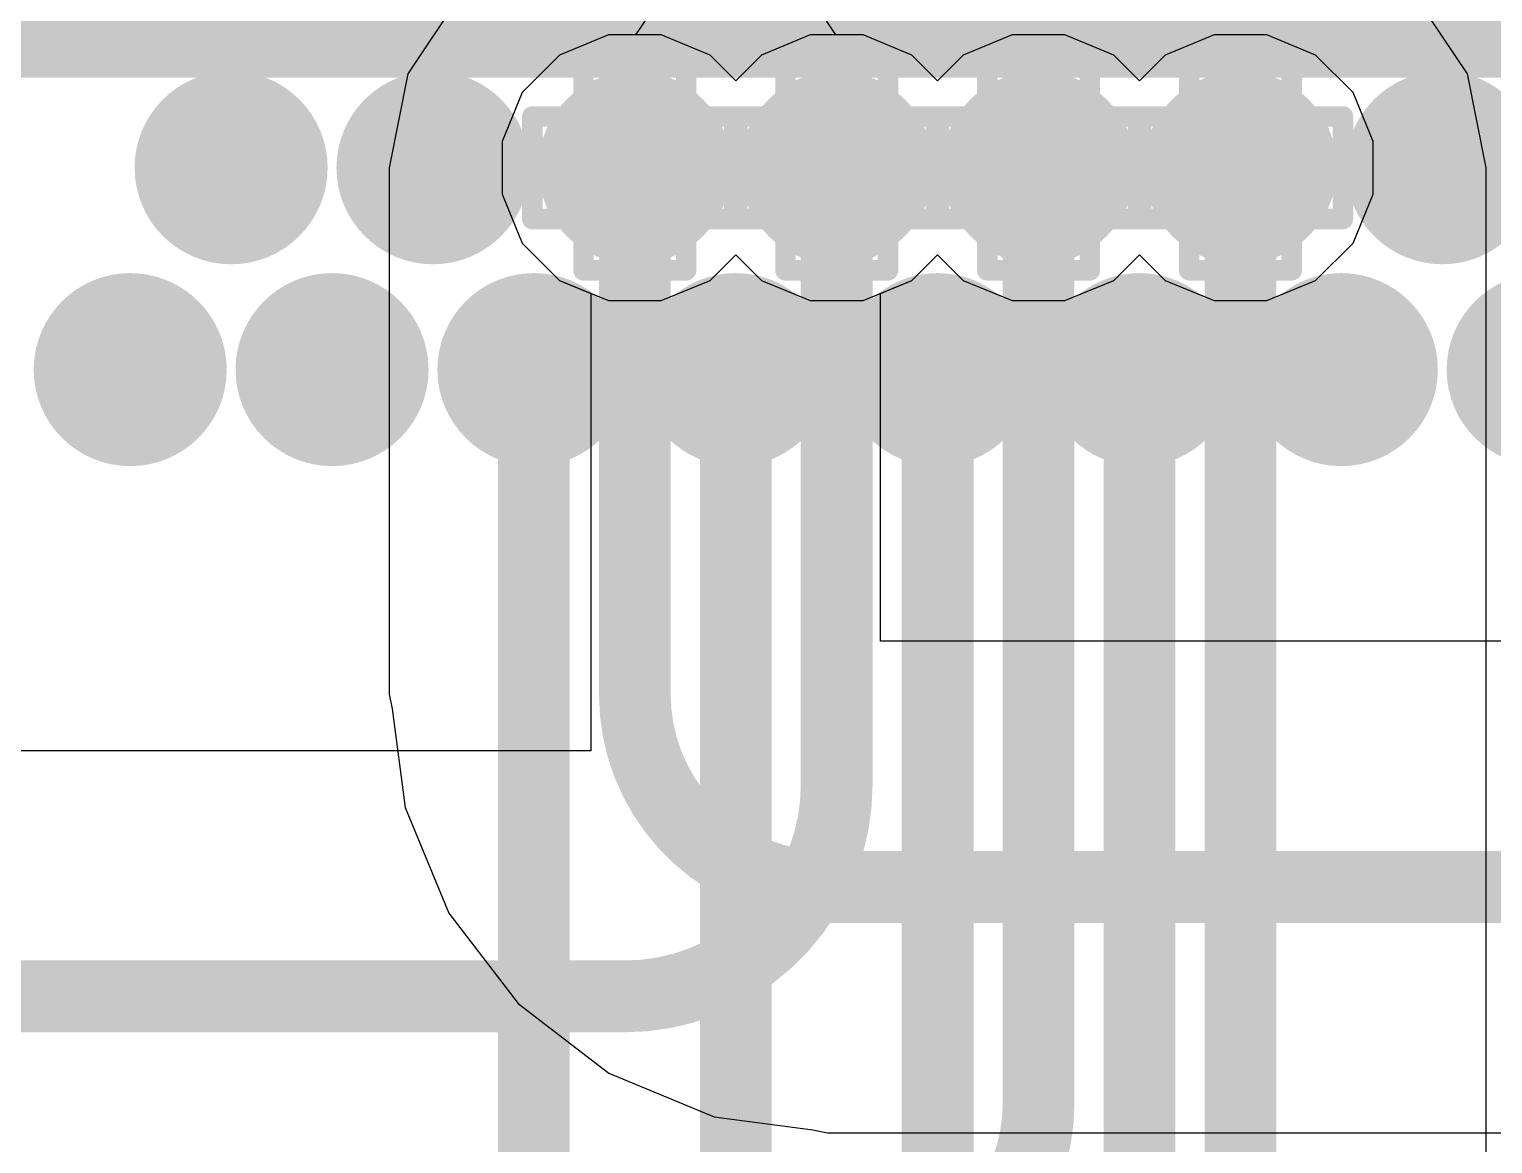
# Model space of a CAD drawing. Header units: inches. Extents: x -2 to 5376, y -4 to 5426.
# Drawn here: x 122.087 to 125.712, y 34.003 to 36.763 of the extents above; entities that cross this region are included whole.
import ezdxf

# ---------------------------------------------------------------- set-up
doc = ezdxf.new("R2010")
doc.units = ezdxf.units.IN
for name, color, linetype in [('Bottom Layer', 5, 'Continuous'), ('Drill Drawing', 1, 'Continuous'), ('Layer 1', 16, 'Continuous'), ('Layer 2', 76, 'Continuous'), ('Top Layer', 1, 'Continuous'), ('Top Paste', 8, 'Continuous'), ('Top Solder', 216, 'Continuous'), ('Via Holes', 16, 'Continuous')]:
    doc.layers.add(name, color=color, linetype=linetype)

# ---------------------------------------------------------------- blocks, each defined once
blk = doc.blocks.new('AQFN_73_EP_7_7__144')
at = {"layer": 'Top Layer'}
blk.add_hatch(color=1, dxfattribs=at).paths.add_polyline_path([(-2.425, 2.425), (2.425, 2.425), (2.425, -2.425), (-2.425, -2.425)])
h = blk.add_hatch(color=1, dxfattribs=at)
edge = h.paths.add_edge_path()
edge.add_arc((-1, -2.75), 0.1375, 0, 360)
h = blk.add_hatch(color=1, dxfattribs=at)
edge = h.paths.add_edge_path()
edge.add_arc((-0.5, -2.75), 0.1375, 0, 360)
h = blk.add_hatch(color=1, dxfattribs=at)
edge = h.paths.add_edge_path()
edge.add_arc((0, -2.75), 0.1375, 0, 360)
h = blk.add_hatch(color=1, dxfattribs=at)
edge = h.paths.add_edge_path()
edge.add_arc((0.5, -2.75), 0.1375, 0, 360)
h = blk.add_hatch(color=1, dxfattribs=at)
edge = h.paths.add_edge_path()
edge.add_arc((1, -2.75), 0.1375, 0, 360)
h = blk.add_hatch(color=1, dxfattribs=at)
edge = h.paths.add_edge_path()
edge.add_arc((1.5, -2.75), 0.1375, 0, 360)
h = blk.add_hatch(color=1, dxfattribs=at)
edge = h.paths.add_edge_path()
edge.add_arc((2, -2.75), 0.1375, 0, 360)
h = blk.add_hatch(color=1, dxfattribs=at)
edge = h.paths.add_edge_path()
edge.add_arc((-1.25, -3.25), 0.1375, 0, 360)
h = blk.add_hatch(color=1, dxfattribs=at)
edge = h.paths.add_edge_path()
edge.add_arc((-0.75, -3.25), 0.1375, 0, 360)
h = blk.add_hatch(color=1, dxfattribs=at)
edge = h.paths.add_edge_path()
edge.add_arc((-0.25, -3.25), 0.1375, 0, 360)
h = blk.add_hatch(color=1, dxfattribs=at)
edge = h.paths.add_edge_path()
edge.add_arc((0.25, -3.25), 0.1375, 0, 360)
h = blk.add_hatch(color=1, dxfattribs=at)
edge = h.paths.add_edge_path()
edge.add_arc((0.75, -3.25), 0.1375, 0, 360)
h = blk.add_hatch(color=1, dxfattribs=at)
edge = h.paths.add_edge_path()
edge.add_arc((1.25, -3.25), 0.1375, 0, 360)
h = blk.add_hatch(color=1, dxfattribs=at)
edge = h.paths.add_edge_path()
edge.add_arc((1.75, -3.25), 0.1375, 0, 360)
h = blk.add_hatch(color=1, dxfattribs=at)
edge = h.paths.add_edge_path()
edge.add_arc((2.25, -3.25), 0.1375, 0, 360)
at = {"layer": 'Top Paste'}
h = blk.add_hatch(color=8, dxfattribs=at)
edge = h.paths.add_edge_path()
edge.add_arc((-1, -2.75), 0.1375, 0, 360)
h = blk.add_hatch(color=8, dxfattribs=at)
edge = h.paths.add_edge_path()
edge.add_arc((-0.5, -2.75), 0.1375, 0, 360)
h = blk.add_hatch(color=8, dxfattribs=at)
edge = h.paths.add_edge_path()
edge.add_arc((0, -2.75), 0.1375, 0, 360)
h = blk.add_hatch(color=8, dxfattribs=at)
edge = h.paths.add_edge_path()
edge.add_arc((0.5, -2.75), 0.1375, 0, 360)
h = blk.add_hatch(color=8, dxfattribs=at)
edge = h.paths.add_edge_path()
edge.add_arc((1, -2.75), 0.1375, 0, 360)
h = blk.add_hatch(color=8, dxfattribs=at)
edge = h.paths.add_edge_path()
edge.add_arc((1.5, -2.75), 0.1375, 0, 360)
h = blk.add_hatch(color=8, dxfattribs=at)
edge = h.paths.add_edge_path()
edge.add_arc((2, -2.75), 0.1375, 0, 360)
h = blk.add_hatch(color=8, dxfattribs=at)
edge = h.paths.add_edge_path()
edge.add_arc((-1.25, -3.25), 0.1375, 0, 360)
h = blk.add_hatch(color=8, dxfattribs=at)
edge = h.paths.add_edge_path()
edge.add_arc((-0.75, -3.25), 0.1375, 0, 360)
h = blk.add_hatch(color=8, dxfattribs=at)
edge = h.paths.add_edge_path()
edge.add_arc((-0.25, -3.25), 0.1375, 0, 360)
h = blk.add_hatch(color=8, dxfattribs=at)
edge = h.paths.add_edge_path()
edge.add_arc((0.25, -3.25), 0.1375, 0, 360)
h = blk.add_hatch(color=8, dxfattribs=at)
edge = h.paths.add_edge_path()
edge.add_arc((0.75, -3.25), 0.1375, 0, 360)
h = blk.add_hatch(color=8, dxfattribs=at)
edge = h.paths.add_edge_path()
edge.add_arc((1.25, -3.25), 0.1375, 0, 360)
h = blk.add_hatch(color=8, dxfattribs=at)
edge = h.paths.add_edge_path()
edge.add_arc((1.75, -3.25), 0.1375, 0, 360)
h = blk.add_hatch(color=8, dxfattribs=at)
edge = h.paths.add_edge_path()
edge.add_arc((2.25, -3.25), 0.1375, 0, 360)
at = {"layer": 'Top Solder'}
blk.add_hatch(color=216, dxfattribs=at).paths.add_polyline_path([(-2.5266, 2.5266), (2.5266, 2.5266), (2.5266, -2.5266), (-2.5266, -2.5266)])
h = blk.add_hatch(color=216, dxfattribs=at)
edge = h.paths.add_edge_path()
edge.add_arc((-1, -2.75), 0.2391, 0, 360)
h = blk.add_hatch(color=216, dxfattribs=at)
edge = h.paths.add_edge_path()
edge.add_arc((-0.5, -2.75), 0.2391, 0, 360)
h = blk.add_hatch(color=216, dxfattribs=at)
edge = h.paths.add_edge_path()
edge.add_arc((0, -2.75), 0.2391, 0, 360)
h = blk.add_hatch(color=216, dxfattribs=at)
edge = h.paths.add_edge_path()
edge.add_arc((0.5, -2.75), 0.2391, 0, 360)
h = blk.add_hatch(color=216, dxfattribs=at)
edge = h.paths.add_edge_path()
edge.add_arc((1, -2.75), 0.2391, 0, 360)
h = blk.add_hatch(color=216, dxfattribs=at)
edge = h.paths.add_edge_path()
edge.add_arc((1.5, -2.75), 0.2391, 0, 360)
h = blk.add_hatch(color=216, dxfattribs=at)
edge = h.paths.add_edge_path()
edge.add_arc((2, -2.75), 0.2391, 0, 360)
h = blk.add_hatch(color=216, dxfattribs=at)
edge = h.paths.add_edge_path()
edge.add_arc((-1.25, -3.25), 0.2391, 0, 360)
h = blk.add_hatch(color=216, dxfattribs=at)
edge = h.paths.add_edge_path()
edge.add_arc((-0.75, -3.25), 0.2391, 0, 360)
h = blk.add_hatch(color=216, dxfattribs=at)
edge = h.paths.add_edge_path()
edge.add_arc((-0.25, -3.25), 0.2391, 0, 360)
h = blk.add_hatch(color=216, dxfattribs=at)
edge = h.paths.add_edge_path()
edge.add_arc((0.25, -3.25), 0.2391, 0, 360)
h = blk.add_hatch(color=216, dxfattribs=at)
edge = h.paths.add_edge_path()
edge.add_arc((0.75, -3.25), 0.2391, 0, 360)
h = blk.add_hatch(color=216, dxfattribs=at)
edge = h.paths.add_edge_path()
edge.add_arc((1.25, -3.25), 0.2391, 0, 360)
h = blk.add_hatch(color=216, dxfattribs=at)
edge = h.paths.add_edge_path()
edge.add_arc((1.75, -3.25), 0.2391, 0, 360)
h = blk.add_hatch(color=216, dxfattribs=at)
edge = h.paths.add_edge_path()
edge.add_arc((2.25, -3.25), 0.2391, 0, 360)

msp = doc.modelspace()

# ---------------------------------------------------------------- hatches: boundary and pattern name
at = {"layer": 'Bottom Layer'}
h = msp.add_hatch(color=5, dxfattribs=at)
edge = h.paths.add_edge_path()
edge.add_arc((123.5866, 36.4204), 0.15, 0, 360)
h = msp.add_hatch(color=5, dxfattribs=at)
edge = h.paths.add_edge_path()
edge.add_arc((124.0866, 36.4204), 0.15, 0, 360)
h = msp.add_hatch(color=5, dxfattribs=at)
edge = h.paths.add_edge_path()
edge.add_arc((124.5866, 36.4204), 0.15, 0, 360)
h = msp.add_hatch(color=5, dxfattribs=at)
edge = h.paths.add_edge_path()
edge.add_arc((125.0866, 36.4204), 0.15, 0, 360)
at = {"layer": 'Layer 1'}
h = msp.add_hatch(color=16, dxfattribs=at)
edge = h.paths.add_edge_path()
edge.add_arc((123.5866, 36.4204), 0.15, 0, 360)
h = msp.add_hatch(color=16, dxfattribs=at)
edge = h.paths.add_edge_path()
edge.add_arc((124.0866, 36.4204), 0.15, 0, 360)
h = msp.add_hatch(color=16, dxfattribs=at)
edge = h.paths.add_edge_path()
edge.add_arc((124.5866, 36.4204), 0.15, 0, 360)
h = msp.add_hatch(color=16, dxfattribs=at)
edge = h.paths.add_edge_path()
edge.add_arc((125.0866, 36.4204), 0.15, 0, 360)
at = {"layer": 'Layer 2'}
h = msp.add_hatch(color=76, dxfattribs=at)
edge = h.paths.add_edge_path()
edge.add_arc((123.5866, 36.4204), 0.15, 0, 360)
h = msp.add_hatch(color=76, dxfattribs=at)
edge = h.paths.add_edge_path()
edge.add_arc((124.0866, 36.4204), 0.15, 0, 360)
h = msp.add_hatch(color=76, dxfattribs=at)
edge = h.paths.add_edge_path()
edge.add_arc((124.5866, 36.4204), 0.15, 0, 360)
h = msp.add_hatch(color=76, dxfattribs=at)
edge = h.paths.add_edge_path()
edge.add_arc((125.0866, 36.4204), 0.15, 0, 360)
at = {"layer": 'Top Layer'}
h = msp.add_hatch(color=1, dxfattribs=at)
edge = h.paths.add_edge_path()
edge.add_arc((123.5866, 36.4204), 0.15, 0, 360)
h = msp.add_hatch(color=1, dxfattribs=at)
edge = h.paths.add_edge_path()
edge.add_arc((124.0866, 36.4204), 0.15, 0, 360)
h = msp.add_hatch(color=1, dxfattribs=at)
edge = h.paths.add_edge_path()
edge.add_arc((124.5866, 36.4204), 0.15, 0, 360)
h = msp.add_hatch(color=1, dxfattribs=at)
edge = h.paths.add_edge_path()
edge.add_arc((125.0866, 36.4204), 0.15, 0, 360)
at = {"layer": 'Via Holes'}
h = msp.add_hatch(color=7, dxfattribs=at)
edge = h.paths.add_edge_path()
edge.add_arc((123.5866, 36.4204), 0.075, 0, 360)
h = msp.add_hatch(color=7, dxfattribs=at)
edge = h.paths.add_edge_path()
edge.add_arc((124.0866, 36.4204), 0.075, 0, 360)
h = msp.add_hatch(color=7, dxfattribs=at)
edge = h.paths.add_edge_path()
edge.add_arc((124.5866, 36.4204), 0.075, 0, 360)
h = msp.add_hatch(color=7, dxfattribs=at)
edge = h.paths.add_edge_path()
edge.add_arc((125.0866, 36.4204), 0.075, 0, 360)

# ---------------------------------------------------------------- linework, layer by layer
at = {"layer": 'Bottom Layer'}
for p, q in [((123.6563, 36.8507), (123.5885, 36.7494)), ((125.6489, 36.6533), (125.5169, 36.8507)), ((123.5212, 36.7494), (123.4002, 36.6993)), ((123.5885, 36.7494), (123.5212, 36.7494)), ((123.4002, 36.6993), (123.3077, 36.6068)), ((125.6952, 36.4204), (125.6489, 36.6533)), ((123.3077, 36.6068), (123.2576, 36.4858)), ((123.2576, 36.4858), (123.2576, 36.355)), ((125.6952, 33.1056), (125.6952, 36.4204)), ((123.2576, 36.355), (123.3077, 36.234)), ((123.3077, 36.234), (123.4002, 36.1415)), ((123.4002, 36.1415), (123.478, 36.1093)), ((123.478, 36.1093), (123.478, 34.9765)), ((123.478, 34.9765), (111.3526, 34.9765))]:
    msp.add_line(p, q, dxfattribs=at)
for points in [[(124.0866, 34.8923, 0.1778, 0.1778, 0), (124.0866, 36.4204, 0.1778, 0.1778, 0)], [(124.5866, 34.102, 0.1778, 0.1778, 0), (124.5866, 36.4204, 0.1778, 0.1778, 0)], [(125.0866, 33.1056, 0.1778, 0.1778, 0), (125.0866, 36.4204, 0.1778, 0.1778, 0)], [(124.0866, 34.8923, 0.1778, 0.1778, -0.414214), (123.5622, 34.3679, 0.1778, 0.1778, 0)], [(111.2154, 34.3679, 0.1778, 0.1778, 0), (123.5622, 34.3679, 0.1778, 0.1778, 0)], [(124.5866, 34.102, 0.1778, 0.1778, -0.414214), (124.1305, 33.6459, 0.1778, 0.1778, 0)]]:
    msp.add_lwpolyline(points, format="xyseb", dxfattribs=at)
for points in [[(124.0421, 36.4204, 0.0889, 0.0889, 1), (124.131, 36.4204, 0.0889, 0.0889, 1)], [(124.5422, 36.4204, 0.0889, 0.0889, 1), (124.6311, 36.4204, 0.0889, 0.0889, 1)], [(125.0422, 36.4204, 0.0889, 0.0889, 1), (125.1311, 36.4204, 0.0889, 0.0889, 1)], [(124.0421, 34.8923, 0.0889, 0.0889, 1), (124.131, 34.8923, 0.0889, 0.0889, 1)], [(124.0421, 34.8923, 0.0889, 0.0889, 1), (124.131, 34.8923, 0.0889, 0.0889, 1)], [(123.5178, 34.3679, 0.0889, 0.0889, 1), (123.6067, 34.3679, 0.0889, 0.0889, 1)], [(123.5178, 34.3679, 0.0889, 0.0889, 1), (123.6067, 34.3679, 0.0889, 0.0889, 1)], [(124.5422, 34.102, 0.0889, 0.0889, 1), (124.6311, 34.102, 0.0889, 0.0889, 1)], [(124.5422, 34.102, 0.0889, 0.0889, 1), (124.6311, 34.102, 0.0889, 0.0889, 1)]]:
    msp.add_lwpolyline(points, format="xyseb", close=True, dxfattribs=at)
at = {"layer": 'Drill Drawing'}
for points in [[(123.4596, 36.5474, 0.0508, 0.0508, 0), (123.4596, 36.6744, 0.0508, 0.0508, 0)], [(123.4596, 36.6744, 0.0508, 0.0508, 0), (123.7136, 36.6744, 0.0508, 0.0508, 0)], [(123.7136, 36.5474, 0.0508, 0.0508, 0), (123.7136, 36.6744, 0.0508, 0.0508, 0)], [(123.9596, 36.5474, 0.0508, 0.0508, 0), (123.9596, 36.6744, 0.0508, 0.0508, 0)], [(123.9596, 36.6744, 0.0508, 0.0508, 0), (124.2136, 36.6744, 0.0508, 0.0508, 0)], [(124.2136, 36.5474, 0.0508, 0.0508, 0), (124.2136, 36.6744, 0.0508, 0.0508, 0)], [(124.4596, 36.5474, 0.0508, 0.0508, 0), (124.4596, 36.6744, 0.0508, 0.0508, 0)], [(124.4596, 36.6744, 0.0508, 0.0508, 0), (124.7136, 36.6744, 0.0508, 0.0508, 0)], [(124.7136, 36.5474, 0.0508, 0.0508, 0), (124.7136, 36.6744, 0.0508, 0.0508, 0)], [(124.9596, 36.5474, 0.0508, 0.0508, 0), (124.9596, 36.6744, 0.0508, 0.0508, 0)], [(124.9596, 36.6744, 0.0508, 0.0508, 0), (125.2136, 36.6744, 0.0508, 0.0508, 0)], [(125.2136, 36.5474, 0.0508, 0.0508, 0), (125.2136, 36.6744, 0.0508, 0.0508, 0)], [(123.5104, 36.4966, 0.0508, 0.0508, 0), (123.5104, 36.5728, 0.0508, 0.0508, 0)], [(123.5104, 36.5728, 0.0508, 0.0508, 0), (123.6628, 36.5728, 0.0508, 0.0508, 0)], [(123.6628, 36.4966, 0.0508, 0.0508, 0), (123.6628, 36.5728, 0.0508, 0.0508, 0)], [(124.0104, 36.4966, 0.0508, 0.0508, 0), (124.0104, 36.5728, 0.0508, 0.0508, 0)], [(124.0104, 36.5728, 0.0508, 0.0508, 0), (124.1628, 36.5728, 0.0508, 0.0508, 0)], [(124.1628, 36.4966, 0.0508, 0.0508, 0), (124.1628, 36.5728, 0.0508, 0.0508, 0)], [(124.5104, 36.4966, 0.0508, 0.0508, 0), (124.5104, 36.5728, 0.0508, 0.0508, 0)], [(124.5104, 36.5728, 0.0508, 0.0508, 0), (124.6628, 36.5728, 0.0508, 0.0508, 0)], [(124.6628, 36.4966, 0.0508, 0.0508, 0), (124.6628, 36.5728, 0.0508, 0.0508, 0)], [(125.0104, 36.4966, 0.0508, 0.0508, 0), (125.0104, 36.5728, 0.0508, 0.0508, 0)], [(125.0104, 36.5728, 0.0508, 0.0508, 0), (125.1628, 36.5728, 0.0508, 0.0508, 0)], [(125.1628, 36.4966, 0.0508, 0.0508, 0), (125.1628, 36.5728, 0.0508, 0.0508, 0)], [(123.3326, 36.2934, 0.0508, 0.0508, 0), (123.3326, 36.5474, 0.0508, 0.0508, 0)], [(123.3326, 36.5474, 0.0508, 0.0508, 0), (123.4596, 36.5474, 0.0508, 0.0508, 0)], [(123.7136, 36.5474, 0.0508, 0.0508, 0), (123.8406, 36.5474, 0.0508, 0.0508, 0)], [(123.8326, 36.2934, 0.0508, 0.0508, 0), (123.8326, 36.5474, 0.0508, 0.0508, 0)], [(123.8326, 36.5474, 0.0508, 0.0508, 0), (123.9596, 36.5474, 0.0508, 0.0508, 0)], [(123.8406, 36.2934, 0.0508, 0.0508, 0), (123.8406, 36.5474, 0.0508, 0.0508, 0)], [(124.2136, 36.5474, 0.0508, 0.0508, 0), (124.3406, 36.5474, 0.0508, 0.0508, 0)], [(124.3326, 36.2934, 0.0508, 0.0508, 0), (124.3326, 36.5474, 0.0508, 0.0508, 0)], [(124.3326, 36.5474, 0.0508, 0.0508, 0), (124.4596, 36.5474, 0.0508, 0.0508, 0)], [(124.3406, 36.2934, 0.0508, 0.0508, 0), (124.3406, 36.5474, 0.0508, 0.0508, 0)], [(124.7136, 36.5474, 0.0508, 0.0508, 0), (124.8406, 36.5474, 0.0508, 0.0508, 0)], [(124.8326, 36.2934, 0.0508, 0.0508, 0), (124.8326, 36.5474, 0.0508, 0.0508, 0)], [(124.8326, 36.5474, 0.0508, 0.0508, 0), (124.9596, 36.5474, 0.0508, 0.0508, 0)], [(124.8406, 36.2934, 0.0508, 0.0508, 0), (124.8406, 36.5474, 0.0508, 0.0508, 0)], [(125.2136, 36.5474, 0.0508, 0.0508, 0), (125.3406, 36.5474, 0.0508, 0.0508, 0)], [(125.3406, 36.2934, 0.0508, 0.0508, 0), (125.3406, 36.5474, 0.0508, 0.0508, 0)], [(123.4342, 36.3442, 0.0508, 0.0508, 0), (123.4342, 36.4966, 0.0508, 0.0508, 0)], [(123.4342, 36.4966, 0.0508, 0.0508, 0), (123.5104, 36.4966, 0.0508, 0.0508, 0)], [(123.6628, 36.4966, 0.0508, 0.0508, 0), (123.739, 36.4966, 0.0508, 0.0508, 0)], [(123.739, 36.3442, 0.0508, 0.0508, 0), (123.739, 36.4966, 0.0508, 0.0508, 0)], [(123.9342, 36.3442, 0.0508, 0.0508, 0), (123.9342, 36.4966, 0.0508, 0.0508, 0)], [(123.9342, 36.4966, 0.0508, 0.0508, 0), (124.0104, 36.4966, 0.0508, 0.0508, 0)], [(124.1628, 36.4966, 0.0508, 0.0508, 0), (124.239, 36.4966, 0.0508, 0.0508, 0)], [(124.239, 36.3442, 0.0508, 0.0508, 0), (124.239, 36.4966, 0.0508, 0.0508, 0)], [(124.4342, 36.3442, 0.0508, 0.0508, 0), (124.4342, 36.4966, 0.0508, 0.0508, 0)], [(124.4342, 36.4966, 0.0508, 0.0508, 0), (124.5104, 36.4966, 0.0508, 0.0508, 0)], [(124.6628, 36.4966, 0.0508, 0.0508, 0), (124.739, 36.4966, 0.0508, 0.0508, 0)], [(124.739, 36.3442, 0.0508, 0.0508, 0), (124.739, 36.4966, 0.0508, 0.0508, 0)], [(124.9342, 36.3442, 0.0508, 0.0508, 0), (124.9342, 36.4966, 0.0508, 0.0508, 0)], [(124.9342, 36.4966, 0.0508, 0.0508, 0), (125.0104, 36.4966, 0.0508, 0.0508, 0)], [(125.1628, 36.4966, 0.0508, 0.0508, 0), (125.239, 36.4966, 0.0508, 0.0508, 0)], [(125.239, 36.3442, 0.0508, 0.0508, 0), (125.239, 36.4966, 0.0508, 0.0508, 0)], [(123.4342, 36.3442, 0.0508, 0.0508, 0), (123.5104, 36.3442, 0.0508, 0.0508, 0)], [(123.5104, 36.268, 0.0508, 0.0508, 0), (123.5104, 36.3442, 0.0508, 0.0508, 0)], [(123.6628, 36.3442, 0.0508, 0.0508, 0), (123.739, 36.3442, 0.0508, 0.0508, 0)], [(123.6628, 36.268, 0.0508, 0.0508, 0), (123.6628, 36.3442, 0.0508, 0.0508, 0)], [(123.9342, 36.3442, 0.0508, 0.0508, 0), (124.0104, 36.3442, 0.0508, 0.0508, 0)], [(124.0104, 36.268, 0.0508, 0.0508, 0), (124.0104, 36.3442, 0.0508, 0.0508, 0)], [(124.1628, 36.3442, 0.0508, 0.0508, 0), (124.239, 36.3442, 0.0508, 0.0508, 0)], [(124.1628, 36.268, 0.0508, 0.0508, 0), (124.1628, 36.3442, 0.0508, 0.0508, 0)], [(124.4342, 36.3442, 0.0508, 0.0508, 0), (124.5104, 36.3442, 0.0508, 0.0508, 0)], [(124.5104, 36.268, 0.0508, 0.0508, 0), (124.5104, 36.3442, 0.0508, 0.0508, 0)], [(124.6628, 36.3442, 0.0508, 0.0508, 0), (124.739, 36.3442, 0.0508, 0.0508, 0)], [(124.6628, 36.268, 0.0508, 0.0508, 0), (124.6628, 36.3442, 0.0508, 0.0508, 0)], [(124.9342, 36.3442, 0.0508, 0.0508, 0), (125.0104, 36.3442, 0.0508, 0.0508, 0)], [(125.0104, 36.268, 0.0508, 0.0508, 0), (125.0104, 36.3442, 0.0508, 0.0508, 0)], [(125.1628, 36.3442, 0.0508, 0.0508, 0), (125.239, 36.3442, 0.0508, 0.0508, 0)], [(125.1628, 36.268, 0.0508, 0.0508, 0), (125.1628, 36.3442, 0.0508, 0.0508, 0)], [(123.3326, 36.2934, 0.0508, 0.0508, 0), (123.4596, 36.2934, 0.0508, 0.0508, 0)], [(123.4596, 36.1664, 0.0508, 0.0508, 0), (123.4596, 36.2934, 0.0508, 0.0508, 0)], [(123.5104, 36.268, 0.0508, 0.0508, 0), (123.6628, 36.268, 0.0508, 0.0508, 0)], [(123.7136, 36.2934, 0.0508, 0.0508, 0), (123.8406, 36.2934, 0.0508, 0.0508, 0)], [(123.7136, 36.1664, 0.0508, 0.0508, 0), (123.7136, 36.2934, 0.0508, 0.0508, 0)], [(123.8326, 36.2934, 0.0508, 0.0508, 0), (123.9596, 36.2934, 0.0508, 0.0508, 0)], [(123.9596, 36.1664, 0.0508, 0.0508, 0), (123.9596, 36.2934, 0.0508, 0.0508, 0)], [(124.0104, 36.268, 0.0508, 0.0508, 0), (124.1628, 36.268, 0.0508, 0.0508, 0)], [(124.2136, 36.2934, 0.0508, 0.0508, 0), (124.3406, 36.2934, 0.0508, 0.0508, 0)], [(124.2136, 36.1664, 0.0508, 0.0508, 0), (124.2136, 36.2934, 0.0508, 0.0508, 0)], [(124.3326, 36.2934, 0.0508, 0.0508, 0), (124.4596, 36.2934, 0.0508, 0.0508, 0)], [(124.4596, 36.1664, 0.0508, 0.0508, 0), (124.4596, 36.2934, 0.0508, 0.0508, 0)], [(124.5104, 36.268, 0.0508, 0.0508, 0), (124.6628, 36.268, 0.0508, 0.0508, 0)], [(124.7136, 36.2934, 0.0508, 0.0508, 0), (124.8406, 36.2934, 0.0508, 0.0508, 0)], [(124.7136, 36.1664, 0.0508, 0.0508, 0), (124.7136, 36.2934, 0.0508, 0.0508, 0)], [(124.8326, 36.2934, 0.0508, 0.0508, 0), (124.9596, 36.2934, 0.0508, 0.0508, 0)], [(124.9596, 36.1664, 0.0508, 0.0508, 0), (124.9596, 36.2934, 0.0508, 0.0508, 0)], [(125.0104, 36.268, 0.0508, 0.0508, 0), (125.1628, 36.268, 0.0508, 0.0508, 0)], [(125.2136, 36.2934, 0.0508, 0.0508, 0), (125.3406, 36.2934, 0.0508, 0.0508, 0)], [(125.2136, 36.1664, 0.0508, 0.0508, 0), (125.2136, 36.2934, 0.0508, 0.0508, 0)], [(123.4596, 36.1664, 0.0508, 0.0508, 0), (123.7136, 36.1664, 0.0508, 0.0508, 0)], [(123.9596, 36.1664, 0.0508, 0.0508, 0), (124.2136, 36.1664, 0.0508, 0.0508, 0)], [(124.4596, 36.1664, 0.0508, 0.0508, 0), (124.7136, 36.1664, 0.0508, 0.0508, 0)], [(124.9596, 36.1664, 0.0508, 0.0508, 0), (125.2136, 36.1664, 0.0508, 0.0508, 0)]]:
    msp.add_lwpolyline(points, format="xyseb", dxfattribs=at)
for points in [[(123.4469, 36.6744, 0.0254, 0.0254, 1), (123.4723, 36.6744, 0.0254, 0.0254, 1)], [(123.4469, 36.6744, 0.0254, 0.0254, 1), (123.4723, 36.6744, 0.0254, 0.0254, 1)], [(123.7009, 36.6744, 0.0254, 0.0254, 1), (123.7263, 36.6744, 0.0254, 0.0254, 1)], [(123.7009, 36.6744, 0.0254, 0.0254, 1), (123.7263, 36.6744, 0.0254, 0.0254, 1)], [(123.9469, 36.6744, 0.0254, 0.0254, 1), (123.9723, 36.6744, 0.0254, 0.0254, 1)], [(123.9469, 36.6744, 0.0254, 0.0254, 1), (123.9723, 36.6744, 0.0254, 0.0254, 1)], [(124.2009, 36.6744, 0.0254, 0.0254, 1), (124.2263, 36.6744, 0.0254, 0.0254, 1)], [(124.2009, 36.6744, 0.0254, 0.0254, 1), (124.2263, 36.6744, 0.0254, 0.0254, 1)], [(124.4469, 36.6744, 0.0254, 0.0254, 1), (124.4723, 36.6744, 0.0254, 0.0254, 1)], [(124.4469, 36.6744, 0.0254, 0.0254, 1), (124.4723, 36.6744, 0.0254, 0.0254, 1)], [(124.7009, 36.6744, 0.0254, 0.0254, 1), (124.7263, 36.6744, 0.0254, 0.0254, 1)], [(124.7009, 36.6744, 0.0254, 0.0254, 1), (124.7263, 36.6744, 0.0254, 0.0254, 1)], [(124.9469, 36.6744, 0.0254, 0.0254, 1), (124.9723, 36.6744, 0.0254, 0.0254, 1)], [(124.9469, 36.6744, 0.0254, 0.0254, 1), (124.9723, 36.6744, 0.0254, 0.0254, 1)], [(125.2009, 36.6744, 0.0254, 0.0254, 1), (125.2263, 36.6744, 0.0254, 0.0254, 1)], [(125.2009, 36.6744, 0.0254, 0.0254, 1), (125.2263, 36.6744, 0.0254, 0.0254, 1)], [(123.4977, 36.5728, 0.0254, 0.0254, 1), (123.5231, 36.5728, 0.0254, 0.0254, 1)], [(123.4977, 36.5728, 0.0254, 0.0254, 1), (123.5231, 36.5728, 0.0254, 0.0254, 1)], [(123.6501, 36.5728, 0.0254, 0.0254, 1), (123.6755, 36.5728, 0.0254, 0.0254, 1)], [(123.6501, 36.5728, 0.0254, 0.0254, 1), (123.6755, 36.5728, 0.0254, 0.0254, 1)], [(123.9977, 36.5728, 0.0254, 0.0254, 1), (124.0231, 36.5728, 0.0254, 0.0254, 1)], [(123.9977, 36.5728, 0.0254, 0.0254, 1), (124.0231, 36.5728, 0.0254, 0.0254, 1)], [(124.1501, 36.5728, 0.0254, 0.0254, 1), (124.1755, 36.5728, 0.0254, 0.0254, 1)], [(124.1501, 36.5728, 0.0254, 0.0254, 1), (124.1755, 36.5728, 0.0254, 0.0254, 1)], [(124.4977, 36.5728, 0.0254, 0.0254, 1), (124.5231, 36.5728, 0.0254, 0.0254, 1)], [(124.4977, 36.5728, 0.0254, 0.0254, 1), (124.5231, 36.5728, 0.0254, 0.0254, 1)], [(124.6501, 36.5728, 0.0254, 0.0254, 1), (124.6755, 36.5728, 0.0254, 0.0254, 1)], [(124.6501, 36.5728, 0.0254, 0.0254, 1), (124.6755, 36.5728, 0.0254, 0.0254, 1)], [(124.9977, 36.5728, 0.0254, 0.0254, 1), (125.0231, 36.5728, 0.0254, 0.0254, 1)], [(124.9977, 36.5728, 0.0254, 0.0254, 1), (125.0231, 36.5728, 0.0254, 0.0254, 1)], [(125.1501, 36.5728, 0.0254, 0.0254, 1), (125.1755, 36.5728, 0.0254, 0.0254, 1)], [(125.1501, 36.5728, 0.0254, 0.0254, 1), (125.1755, 36.5728, 0.0254, 0.0254, 1)], [(123.3199, 36.5474, 0.0254, 0.0254, 1), (123.3453, 36.5474, 0.0254, 0.0254, 1)], [(123.3199, 36.5474, 0.0254, 0.0254, 1), (123.3453, 36.5474, 0.0254, 0.0254, 1)], [(123.4469, 36.5474, 0.0254, 0.0254, 1), (123.4723, 36.5474, 0.0254, 0.0254, 1)], [(123.4469, 36.5474, 0.0254, 0.0254, 1), (123.4723, 36.5474, 0.0254, 0.0254, 1)], [(123.7009, 36.5474, 0.0254, 0.0254, 1), (123.7263, 36.5474, 0.0254, 0.0254, 1)], [(123.7009, 36.5474, 0.0254, 0.0254, 1), (123.7263, 36.5474, 0.0254, 0.0254, 1)], [(123.8199, 36.5474, 0.0254, 0.0254, 1), (123.8453, 36.5474, 0.0254, 0.0254, 1)], [(123.8199, 36.5474, 0.0254, 0.0254, 1), (123.8453, 36.5474, 0.0254, 0.0254, 1)], [(123.8279, 36.5474, 0.0254, 0.0254, 1), (123.8533, 36.5474, 0.0254, 0.0254, 1)], [(123.8279, 36.5474, 0.0254, 0.0254, 1), (123.8533, 36.5474, 0.0254, 0.0254, 1)], [(123.9469, 36.5474, 0.0254, 0.0254, 1), (123.9723, 36.5474, 0.0254, 0.0254, 1)], [(123.9469, 36.5474, 0.0254, 0.0254, 1), (123.9723, 36.5474, 0.0254, 0.0254, 1)], [(124.2009, 36.5474, 0.0254, 0.0254, 1), (124.2263, 36.5474, 0.0254, 0.0254, 1)], [(124.2009, 36.5474, 0.0254, 0.0254, 1), (124.2263, 36.5474, 0.0254, 0.0254, 1)], [(124.3199, 36.5474, 0.0254, 0.0254, 1), (124.3453, 36.5474, 0.0254, 0.0254, 1)], [(124.3199, 36.5474, 0.0254, 0.0254, 1), (124.3453, 36.5474, 0.0254, 0.0254, 1)], [(124.3279, 36.5474, 0.0254, 0.0254, 1), (124.3533, 36.5474, 0.0254, 0.0254, 1)], [(124.3279, 36.5474, 0.0254, 0.0254, 1), (124.3533, 36.5474, 0.0254, 0.0254, 1)], [(124.4469, 36.5474, 0.0254, 0.0254, 1), (124.4723, 36.5474, 0.0254, 0.0254, 1)], [(124.4469, 36.5474, 0.0254, 0.0254, 1), (124.4723, 36.5474, 0.0254, 0.0254, 1)], [(124.7009, 36.5474, 0.0254, 0.0254, 1), (124.7263, 36.5474, 0.0254, 0.0254, 1)], [(124.7009, 36.5474, 0.0254, 0.0254, 1), (124.7263, 36.5474, 0.0254, 0.0254, 1)], [(124.8199, 36.5474, 0.0254, 0.0254, 1), (124.8453, 36.5474, 0.0254, 0.0254, 1)], [(124.8199, 36.5474, 0.0254, 0.0254, 1), (124.8453, 36.5474, 0.0254, 0.0254, 1)], [(124.8279, 36.5474, 0.0254, 0.0254, 1), (124.8533, 36.5474, 0.0254, 0.0254, 1)], [(124.8279, 36.5474, 0.0254, 0.0254, 1), (124.8533, 36.5474, 0.0254, 0.0254, 1)], [(124.9469, 36.5474, 0.0254, 0.0254, 1), (124.9723, 36.5474, 0.0254, 0.0254, 1)], [(124.9469, 36.5474, 0.0254, 0.0254, 1), (124.9723, 36.5474, 0.0254, 0.0254, 1)], [(125.2009, 36.5474, 0.0254, 0.0254, 1), (125.2263, 36.5474, 0.0254, 0.0254, 1)], [(125.2009, 36.5474, 0.0254, 0.0254, 1), (125.2263, 36.5474, 0.0254, 0.0254, 1)], [(125.3279, 36.5474, 0.0254, 0.0254, 1), (125.3533, 36.5474, 0.0254, 0.0254, 1)], [(125.3279, 36.5474, 0.0254, 0.0254, 1), (125.3533, 36.5474, 0.0254, 0.0254, 1)], [(123.4215, 36.4966, 0.0254, 0.0254, 1), (123.4469, 36.4966, 0.0254, 0.0254, 1)], [(123.4215, 36.4966, 0.0254, 0.0254, 1), (123.4469, 36.4966, 0.0254, 0.0254, 1)], [(123.4977, 36.4966, 0.0254, 0.0254, 1), (123.5231, 36.4966, 0.0254, 0.0254, 1)], [(123.4977, 36.4966, 0.0254, 0.0254, 1), (123.5231, 36.4966, 0.0254, 0.0254, 1)], [(123.6501, 36.4966, 0.0254, 0.0254, 1), (123.6755, 36.4966, 0.0254, 0.0254, 1)], [(123.6501, 36.4966, 0.0254, 0.0254, 1), (123.6755, 36.4966, 0.0254, 0.0254, 1)], [(123.7263, 36.4966, 0.0254, 0.0254, 1), (123.7517, 36.4966, 0.0254, 0.0254, 1)], [(123.7263, 36.4966, 0.0254, 0.0254, 1), (123.7517, 36.4966, 0.0254, 0.0254, 1)], [(123.9215, 36.4966, 0.0254, 0.0254, 1), (123.9469, 36.4966, 0.0254, 0.0254, 1)], [(123.9215, 36.4966, 0.0254, 0.0254, 1), (123.9469, 36.4966, 0.0254, 0.0254, 1)], [(123.9977, 36.4966, 0.0254, 0.0254, 1), (124.0231, 36.4966, 0.0254, 0.0254, 1)], [(123.9977, 36.4966, 0.0254, 0.0254, 1), (124.0231, 36.4966, 0.0254, 0.0254, 1)], [(124.1501, 36.4966, 0.0254, 0.0254, 1), (124.1755, 36.4966, 0.0254, 0.0254, 1)], [(124.1501, 36.4966, 0.0254, 0.0254, 1), (124.1755, 36.4966, 0.0254, 0.0254, 1)], [(124.2263, 36.4966, 0.0254, 0.0254, 1), (124.2517, 36.4966, 0.0254, 0.0254, 1)], [(124.2263, 36.4966, 0.0254, 0.0254, 1), (124.2517, 36.4966, 0.0254, 0.0254, 1)], [(124.4215, 36.4966, 0.0254, 0.0254, 1), (124.4469, 36.4966, 0.0254, 0.0254, 1)], [(124.4215, 36.4966, 0.0254, 0.0254, 1), (124.4469, 36.4966, 0.0254, 0.0254, 1)], [(124.4977, 36.4966, 0.0254, 0.0254, 1), (124.5231, 36.4966, 0.0254, 0.0254, 1)], [(124.4977, 36.4966, 0.0254, 0.0254, 1), (124.5231, 36.4966, 0.0254, 0.0254, 1)], [(124.6501, 36.4966, 0.0254, 0.0254, 1), (124.6755, 36.4966, 0.0254, 0.0254, 1)], [(124.6501, 36.4966, 0.0254, 0.0254, 1), (124.6755, 36.4966, 0.0254, 0.0254, 1)], [(124.7263, 36.4966, 0.0254, 0.0254, 1), (124.7517, 36.4966, 0.0254, 0.0254, 1)], [(124.7263, 36.4966, 0.0254, 0.0254, 1), (124.7517, 36.4966, 0.0254, 0.0254, 1)], [(124.9215, 36.4966, 0.0254, 0.0254, 1), (124.9469, 36.4966, 0.0254, 0.0254, 1)], [(124.9215, 36.4966, 0.0254, 0.0254, 1), (124.9469, 36.4966, 0.0254, 0.0254, 1)], [(124.9977, 36.4966, 0.0254, 0.0254, 1), (125.0231, 36.4966, 0.0254, 0.0254, 1)], [(124.9977, 36.4966, 0.0254, 0.0254, 1), (125.0231, 36.4966, 0.0254, 0.0254, 1)], [(125.1501, 36.4966, 0.0254, 0.0254, 1), (125.1755, 36.4966, 0.0254, 0.0254, 1)], [(125.1501, 36.4966, 0.0254, 0.0254, 1), (125.1755, 36.4966, 0.0254, 0.0254, 1)], [(125.2263, 36.4966, 0.0254, 0.0254, 1), (125.2517, 36.4966, 0.0254, 0.0254, 1)], [(125.2263, 36.4966, 0.0254, 0.0254, 1), (125.2517, 36.4966, 0.0254, 0.0254, 1)], [(123.4215, 36.3442, 0.0254, 0.0254, 1), (123.4469, 36.3442, 0.0254, 0.0254, 1)], [(123.4215, 36.3442, 0.0254, 0.0254, 1), (123.4469, 36.3442, 0.0254, 0.0254, 1)], [(123.4977, 36.3442, 0.0254, 0.0254, 1), (123.5231, 36.3442, 0.0254, 0.0254, 1)], [(123.4977, 36.3442, 0.0254, 0.0254, 1), (123.5231, 36.3442, 0.0254, 0.0254, 1)], [(123.6501, 36.3442, 0.0254, 0.0254, 1), (123.6755, 36.3442, 0.0254, 0.0254, 1)], [(123.6501, 36.3442, 0.0254, 0.0254, 1), (123.6755, 36.3442, 0.0254, 0.0254, 1)], [(123.7263, 36.3442, 0.0254, 0.0254, 1), (123.7517, 36.3442, 0.0254, 0.0254, 1)], [(123.7263, 36.3442, 0.0254, 0.0254, 1), (123.7517, 36.3442, 0.0254, 0.0254, 1)], [(123.9215, 36.3442, 0.0254, 0.0254, 1), (123.9469, 36.3442, 0.0254, 0.0254, 1)], [(123.9215, 36.3442, 0.0254, 0.0254, 1), (123.9469, 36.3442, 0.0254, 0.0254, 1)], [(123.9977, 36.3442, 0.0254, 0.0254, 1), (124.0231, 36.3442, 0.0254, 0.0254, 1)], [(123.9977, 36.3442, 0.0254, 0.0254, 1), (124.0231, 36.3442, 0.0254, 0.0254, 1)], [(124.1501, 36.3442, 0.0254, 0.0254, 1), (124.1755, 36.3442, 0.0254, 0.0254, 1)], [(124.1501, 36.3442, 0.0254, 0.0254, 1), (124.1755, 36.3442, 0.0254, 0.0254, 1)], [(124.2263, 36.3442, 0.0254, 0.0254, 1), (124.2517, 36.3442, 0.0254, 0.0254, 1)], [(124.2263, 36.3442, 0.0254, 0.0254, 1), (124.2517, 36.3442, 0.0254, 0.0254, 1)], [(124.4215, 36.3442, 0.0254, 0.0254, 1), (124.4469, 36.3442, 0.0254, 0.0254, 1)], [(124.4215, 36.3442, 0.0254, 0.0254, 1), (124.4469, 36.3442, 0.0254, 0.0254, 1)], [(124.4977, 36.3442, 0.0254, 0.0254, 1), (124.5231, 36.3442, 0.0254, 0.0254, 1)], [(124.4977, 36.3442, 0.0254, 0.0254, 1), (124.5231, 36.3442, 0.0254, 0.0254, 1)], [(124.6501, 36.3442, 0.0254, 0.0254, 1), (124.6755, 36.3442, 0.0254, 0.0254, 1)], [(124.6501, 36.3442, 0.0254, 0.0254, 1), (124.6755, 36.3442, 0.0254, 0.0254, 1)], [(124.7263, 36.3442, 0.0254, 0.0254, 1), (124.7517, 36.3442, 0.0254, 0.0254, 1)], [(124.7263, 36.3442, 0.0254, 0.0254, 1), (124.7517, 36.3442, 0.0254, 0.0254, 1)], [(124.9215, 36.3442, 0.0254, 0.0254, 1), (124.9469, 36.3442, 0.0254, 0.0254, 1)], [(124.9215, 36.3442, 0.0254, 0.0254, 1), (124.9469, 36.3442, 0.0254, 0.0254, 1)], [(124.9977, 36.3442, 0.0254, 0.0254, 1), (125.0231, 36.3442, 0.0254, 0.0254, 1)], [(124.9977, 36.3442, 0.0254, 0.0254, 1), (125.0231, 36.3442, 0.0254, 0.0254, 1)], [(125.1501, 36.3442, 0.0254, 0.0254, 1), (125.1755, 36.3442, 0.0254, 0.0254, 1)], [(125.1501, 36.3442, 0.0254, 0.0254, 1), (125.1755, 36.3442, 0.0254, 0.0254, 1)], [(125.2263, 36.3442, 0.0254, 0.0254, 1), (125.2517, 36.3442, 0.0254, 0.0254, 1)], [(125.2263, 36.3442, 0.0254, 0.0254, 1), (125.2517, 36.3442, 0.0254, 0.0254, 1)], [(123.3199, 36.2934, 0.0254, 0.0254, 1), (123.3453, 36.2934, 0.0254, 0.0254, 1)], [(123.3199, 36.2934, 0.0254, 0.0254, 1), (123.3453, 36.2934, 0.0254, 0.0254, 1)], [(123.4469, 36.2934, 0.0254, 0.0254, 1), (123.4723, 36.2934, 0.0254, 0.0254, 1)], [(123.4469, 36.2934, 0.0254, 0.0254, 1), (123.4723, 36.2934, 0.0254, 0.0254, 1)], [(123.4977, 36.268, 0.0254, 0.0254, 1), (123.5231, 36.268, 0.0254, 0.0254, 1)], [(123.4977, 36.268, 0.0254, 0.0254, 1), (123.5231, 36.268, 0.0254, 0.0254, 1)], [(123.6501, 36.268, 0.0254, 0.0254, 1), (123.6755, 36.268, 0.0254, 0.0254, 1)], [(123.6501, 36.268, 0.0254, 0.0254, 1), (123.6755, 36.268, 0.0254, 0.0254, 1)], [(123.7009, 36.2934, 0.0254, 0.0254, 1), (123.7263, 36.2934, 0.0254, 0.0254, 1)], [(123.7009, 36.2934, 0.0254, 0.0254, 1), (123.7263, 36.2934, 0.0254, 0.0254, 1)], [(123.8199, 36.2934, 0.0254, 0.0254, 1), (123.8453, 36.2934, 0.0254, 0.0254, 1)], [(123.8199, 36.2934, 0.0254, 0.0254, 1), (123.8453, 36.2934, 0.0254, 0.0254, 1)], [(123.8279, 36.2934, 0.0254, 0.0254, 1), (123.8533, 36.2934, 0.0254, 0.0254, 1)], [(123.8279, 36.2934, 0.0254, 0.0254, 1), (123.8533, 36.2934, 0.0254, 0.0254, 1)], [(123.9469, 36.2934, 0.0254, 0.0254, 1), (123.9723, 36.2934, 0.0254, 0.0254, 1)], [(123.9469, 36.2934, 0.0254, 0.0254, 1), (123.9723, 36.2934, 0.0254, 0.0254, 1)], [(123.9977, 36.268, 0.0254, 0.0254, 1), (124.0231, 36.268, 0.0254, 0.0254, 1)], [(123.9977, 36.268, 0.0254, 0.0254, 1), (124.0231, 36.268, 0.0254, 0.0254, 1)], [(124.1501, 36.268, 0.0254, 0.0254, 1), (124.1755, 36.268, 0.0254, 0.0254, 1)], [(124.1501, 36.268, 0.0254, 0.0254, 1), (124.1755, 36.268, 0.0254, 0.0254, 1)], [(124.2009, 36.2934, 0.0254, 0.0254, 1), (124.2263, 36.2934, 0.0254, 0.0254, 1)], [(124.2009, 36.2934, 0.0254, 0.0254, 1), (124.2263, 36.2934, 0.0254, 0.0254, 1)], [(124.3199, 36.2934, 0.0254, 0.0254, 1), (124.3453, 36.2934, 0.0254, 0.0254, 1)], [(124.3199, 36.2934, 0.0254, 0.0254, 1), (124.3453, 36.2934, 0.0254, 0.0254, 1)], [(124.3279, 36.2934, 0.0254, 0.0254, 1), (124.3533, 36.2934, 0.0254, 0.0254, 1)], [(124.3279, 36.2934, 0.0254, 0.0254, 1), (124.3533, 36.2934, 0.0254, 0.0254, 1)], [(124.4469, 36.2934, 0.0254, 0.0254, 1), (124.4723, 36.2934, 0.0254, 0.0254, 1)], [(124.4469, 36.2934, 0.0254, 0.0254, 1), (124.4723, 36.2934, 0.0254, 0.0254, 1)], [(124.4977, 36.268, 0.0254, 0.0254, 1), (124.5231, 36.268, 0.0254, 0.0254, 1)], [(124.4977, 36.268, 0.0254, 0.0254, 1), (124.5231, 36.268, 0.0254, 0.0254, 1)], [(124.6501, 36.268, 0.0254, 0.0254, 1), (124.6755, 36.268, 0.0254, 0.0254, 1)], [(124.6501, 36.268, 0.0254, 0.0254, 1), (124.6755, 36.268, 0.0254, 0.0254, 1)], [(124.7009, 36.2934, 0.0254, 0.0254, 1), (124.7263, 36.2934, 0.0254, 0.0254, 1)], [(124.7009, 36.2934, 0.0254, 0.0254, 1), (124.7263, 36.2934, 0.0254, 0.0254, 1)], [(124.8199, 36.2934, 0.0254, 0.0254, 1), (124.8453, 36.2934, 0.0254, 0.0254, 1)], [(124.8199, 36.2934, 0.0254, 0.0254, 1), (124.8453, 36.2934, 0.0254, 0.0254, 1)], [(124.8279, 36.2934, 0.0254, 0.0254, 1), (124.8533, 36.2934, 0.0254, 0.0254, 1)], [(124.8279, 36.2934, 0.0254, 0.0254, 1), (124.8533, 36.2934, 0.0254, 0.0254, 1)], [(124.9469, 36.2934, 0.0254, 0.0254, 1), (124.9723, 36.2934, 0.0254, 0.0254, 1)], [(124.9469, 36.2934, 0.0254, 0.0254, 1), (124.9723, 36.2934, 0.0254, 0.0254, 1)], [(124.9977, 36.268, 0.0254, 0.0254, 1), (125.0231, 36.268, 0.0254, 0.0254, 1)], [(124.9977, 36.268, 0.0254, 0.0254, 1), (125.0231, 36.268, 0.0254, 0.0254, 1)], [(125.1501, 36.268, 0.0254, 0.0254, 1), (125.1755, 36.268, 0.0254, 0.0254, 1)], [(125.1501, 36.268, 0.0254, 0.0254, 1), (125.1755, 36.268, 0.0254, 0.0254, 1)], [(125.2009, 36.2934, 0.0254, 0.0254, 1), (125.2263, 36.2934, 0.0254, 0.0254, 1)], [(125.2009, 36.2934, 0.0254, 0.0254, 1), (125.2263, 36.2934, 0.0254, 0.0254, 1)], [(125.3279, 36.2934, 0.0254, 0.0254, 1), (125.3533, 36.2934, 0.0254, 0.0254, 1)], [(125.3279, 36.2934, 0.0254, 0.0254, 1), (125.3533, 36.2934, 0.0254, 0.0254, 1)], [(123.4469, 36.1664, 0.0254, 0.0254, 1), (123.4723, 36.1664, 0.0254, 0.0254, 1)], [(123.4469, 36.1664, 0.0254, 0.0254, 1), (123.4723, 36.1664, 0.0254, 0.0254, 1)], [(123.7009, 36.1664, 0.0254, 0.0254, 1), (123.7263, 36.1664, 0.0254, 0.0254, 1)], [(123.7009, 36.1664, 0.0254, 0.0254, 1), (123.7263, 36.1664, 0.0254, 0.0254, 1)], [(123.9469, 36.1664, 0.0254, 0.0254, 1), (123.9723, 36.1664, 0.0254, 0.0254, 1)], [(123.9469, 36.1664, 0.0254, 0.0254, 1), (123.9723, 36.1664, 0.0254, 0.0254, 1)], [(124.2009, 36.1664, 0.0254, 0.0254, 1), (124.2263, 36.1664, 0.0254, 0.0254, 1)], [(124.2009, 36.1664, 0.0254, 0.0254, 1), (124.2263, 36.1664, 0.0254, 0.0254, 1)], [(124.4469, 36.1664, 0.0254, 0.0254, 1), (124.4723, 36.1664, 0.0254, 0.0254, 1)], [(124.4469, 36.1664, 0.0254, 0.0254, 1), (124.4723, 36.1664, 0.0254, 0.0254, 1)], [(124.7009, 36.1664, 0.0254, 0.0254, 1), (124.7263, 36.1664, 0.0254, 0.0254, 1)], [(124.7009, 36.1664, 0.0254, 0.0254, 1), (124.7263, 36.1664, 0.0254, 0.0254, 1)], [(124.9469, 36.1664, 0.0254, 0.0254, 1), (124.9723, 36.1664, 0.0254, 0.0254, 1)], [(124.9469, 36.1664, 0.0254, 0.0254, 1), (124.9723, 36.1664, 0.0254, 0.0254, 1)], [(125.2009, 36.1664, 0.0254, 0.0254, 1), (125.2263, 36.1664, 0.0254, 0.0254, 1)], [(125.2009, 36.1664, 0.0254, 0.0254, 1), (125.2263, 36.1664, 0.0254, 0.0254, 1)]]:
    msp.add_lwpolyline(points, format="xyseb", close=True, dxfattribs=at)
at = {"layer": 'Layer 1'}
for p, q in [((123.1563, 36.8507), (123.0243, 36.6533)), ((124.0847, 36.7494), (124.0169, 36.8507)), ((124.152, 36.7494), (124.0847, 36.7494)), ((124.273, 36.6993), (124.152, 36.7494)), ((124.5212, 36.7494), (124.4002, 36.6993)), ((124.652, 36.7494), (124.5212, 36.7494)), ((124.773, 36.6993), (124.652, 36.7494)), ((125.0212, 36.7494), (124.9002, 36.6993)), ((125.152, 36.7494), (125.0212, 36.7494)), ((125.273, 36.6993), (125.152, 36.7494)), ((124.3366, 36.6357), (124.273, 36.6993)), ((124.4002, 36.6993), (124.3366, 36.6357)), ((124.8366, 36.6357), (124.773, 36.6993)), ((124.9002, 36.6993), (124.8366, 36.6357)), ((125.3655, 36.6068), (125.273, 36.6993)), ((123.0243, 36.6533), (122.978, 36.4204)), ((125.4156, 36.4858), (125.3655, 36.6068)), ((125.4156, 36.355), (125.4156, 36.4858)), ((122.978, 36.4204), (122.978, 35.1161)), ((125.3655, 36.234), (125.4156, 36.355)), ((125.273, 36.1415), (125.3655, 36.234)), ((124.273, 36.1415), (124.3366, 36.2051)), ((124.3366, 36.2051), (124.4002, 36.1415)), ((124.773, 36.1415), (124.8366, 36.2051)), ((124.8366, 36.2051), (124.9002, 36.1415)), ((124.1952, 36.1093), (124.273, 36.1415)), ((124.4002, 36.1415), (124.5212, 36.0914)), ((124.652, 36.0914), (124.773, 36.1415)), ((124.9002, 36.1415), (125.0212, 36.0914)), ((125.152, 36.0914), (125.273, 36.1415)), ((124.1952, 35.2474), (124.1952, 36.1093)), ((124.5212, 36.0914), (124.652, 36.0914)), ((125.0212, 36.0914), (125.152, 36.0914)), ((129.6724, 35.2474), (124.1952, 35.2474)), ((122.978, 35.1161), (122.9852, 35.0801)), ((122.9852, 35.0801), (123.0174, 34.8357)), ((123.0174, 34.8357), (123.1256, 34.5744)), ((123.1256, 34.5744), (123.2978, 34.35)), ((123.2978, 34.35), (123.5222, 34.1778)), ((123.5222, 34.1778), (123.7835, 34.0695)), ((123.7835, 34.0695), (124.0279, 34.0373)), ((124.0279, 34.0373), (124.064, 34.0302)), ((124.064, 34.0302), (129.8136, 34.0302))]:
    msp.add_line(p, q, dxfattribs=at)
for points in [[(123.5866, 35.1161, 0.1778, 0.1778, 0), (123.5866, 36.4204, 0.1778, 0.1778, 0)], [(124.064, 34.6388, 0.1778, 0.1778, -0.414214), (123.5866, 35.1161, 0.1778, 0.1778, 0)], [(124.064, 34.6388, 0.1778, 0.1778, 0), (129.8136, 34.6388, 0.1778, 0.1778, 0)]]:
    msp.add_lwpolyline(points, format="xyseb", dxfattribs=at)
for points in [[(123.5422, 36.4204, 0.0889, 0.0889, 1), (123.6311, 36.4204, 0.0889, 0.0889, 1)], [(123.5422, 35.1161, 0.0889, 0.0889, 1), (123.6311, 35.1161, 0.0889, 0.0889, 1)], [(123.5422, 35.1161, 0.0889, 0.0889, 1), (123.6311, 35.1161, 0.0889, 0.0889, 1)], [(124.0195, 34.6388, 0.0889, 0.0889, 1), (124.1084, 34.6388, 0.0889, 0.0889, 1)], [(124.0195, 34.6388, 0.0889, 0.0889, 1), (124.1084, 34.6388, 0.0889, 0.0889, 1)]]:
    msp.add_lwpolyline(points, format="xyseb", close=True, dxfattribs=at)
at = {"layer": 'Layer 2'}
for p, q in [((123.5212, 36.7494), (123.4002, 36.6993)), ((123.652, 36.7494), (123.5212, 36.7494)), ((123.773, 36.6993), (123.652, 36.7494)), ((124.0212, 36.7494), (123.9002, 36.6993)), ((124.152, 36.7494), (124.0212, 36.7494)), ((124.273, 36.6993), (124.152, 36.7494)), ((124.5212, 36.7494), (124.4002, 36.6993)), ((124.652, 36.7494), (124.5212, 36.7494)), ((124.773, 36.6993), (124.652, 36.7494)), ((125.0212, 36.7494), (124.9002, 36.6993)), ((125.152, 36.7494), (125.0212, 36.7494)), ((125.273, 36.6993), (125.152, 36.7494)), ((123.4002, 36.6993), (123.3077, 36.6068)), ((123.8366, 36.6357), (123.773, 36.6993)), ((123.9002, 36.6993), (123.8366, 36.6357)), ((124.3366, 36.6357), (124.273, 36.6993)), ((124.4002, 36.6993), (124.3366, 36.6357)), ((124.8366, 36.6357), (124.773, 36.6993)), ((124.9002, 36.6993), (124.8366, 36.6357)), ((125.3655, 36.6068), (125.273, 36.6993)), ((123.3077, 36.6068), (123.2576, 36.4858)), ((125.4156, 36.4858), (125.3655, 36.6068)), ((123.2576, 36.4858), (123.2576, 36.355)), ((125.4156, 36.355), (125.4156, 36.4858)), ((123.2576, 36.355), (123.3077, 36.234)), ((125.3655, 36.234), (125.4156, 36.355)), ((123.3077, 36.234), (123.4002, 36.1415)), ((125.273, 36.1415), (125.3655, 36.234)), ((123.773, 36.1415), (123.8366, 36.2051)), ((123.8366, 36.2051), (123.9002, 36.1415)), ((124.273, 36.1415), (124.3366, 36.2051)), ((124.3366, 36.2051), (124.4002, 36.1415)), ((124.773, 36.1415), (124.8366, 36.2051)), ((124.8366, 36.2051), (124.9002, 36.1415)), ((123.4002, 36.1415), (123.5212, 36.0914)), ((123.652, 36.0914), (123.773, 36.1415)), ((123.9002, 36.1415), (124.0212, 36.0914)), ((124.152, 36.0914), (124.273, 36.1415)), ((124.4002, 36.1415), (124.5212, 36.0914)), ((124.652, 36.0914), (124.773, 36.1415)), ((124.9002, 36.1415), (125.0212, 36.0914)), ((125.152, 36.0914), (125.273, 36.1415)), ((123.5212, 36.0914), (123.652, 36.0914)), ((124.0212, 36.0914), (124.152, 36.0914)), ((124.5212, 36.0914), (124.652, 36.0914)), ((125.0212, 36.0914), (125.152, 36.0914))]:
    msp.add_line(p, q, dxfattribs=at)
at = {"layer": 'Top Layer'}
for points in [[(123.3366, 31.9786, 0.1778, 0.1778, 0), (123.3366, 35.9204, 0.1778, 0.1778, 0)], [(123.8366, 33.1818, 0.1778, 0.1778, 0), (123.8366, 35.9204, 0.1778, 0.1778, 0)], [(124.3366, 31.5494, 0.1778, 0.1778, 0), (124.3366, 35.9204, 0.1778, 0.1778, 0)], [(124.8366, 30.9018, 0.1778, 0.1778, 0), (124.8366, 35.9204, 0.1778, 0.1778, 0)]]:
    msp.add_lwpolyline(points, format="xyseb", dxfattribs=at)
for points in [[(123.2922, 35.9204, 0.0889, 0.0889, 1), (123.3811, 35.9204, 0.0889, 0.0889, 1)], [(123.7922, 35.9204, 0.0889, 0.0889, 1), (123.8811, 35.9204, 0.0889, 0.0889, 1)], [(124.2922, 35.9204, 0.0889, 0.0889, 1), (124.3811, 35.9204, 0.0889, 0.0889, 1)], [(124.7922, 35.9204, 0.0889, 0.0889, 1), (124.8811, 35.9204, 0.0889, 0.0889, 1)]]:
    msp.add_lwpolyline(points, format="xyseb", close=True, dxfattribs=at)

# ---------------------------------------------------------------- block references
msp.add_blockref('AQFN_73_EP_7_7__144', (123.5866, 39.1704))

doc.saveas('drawing.dxf')
